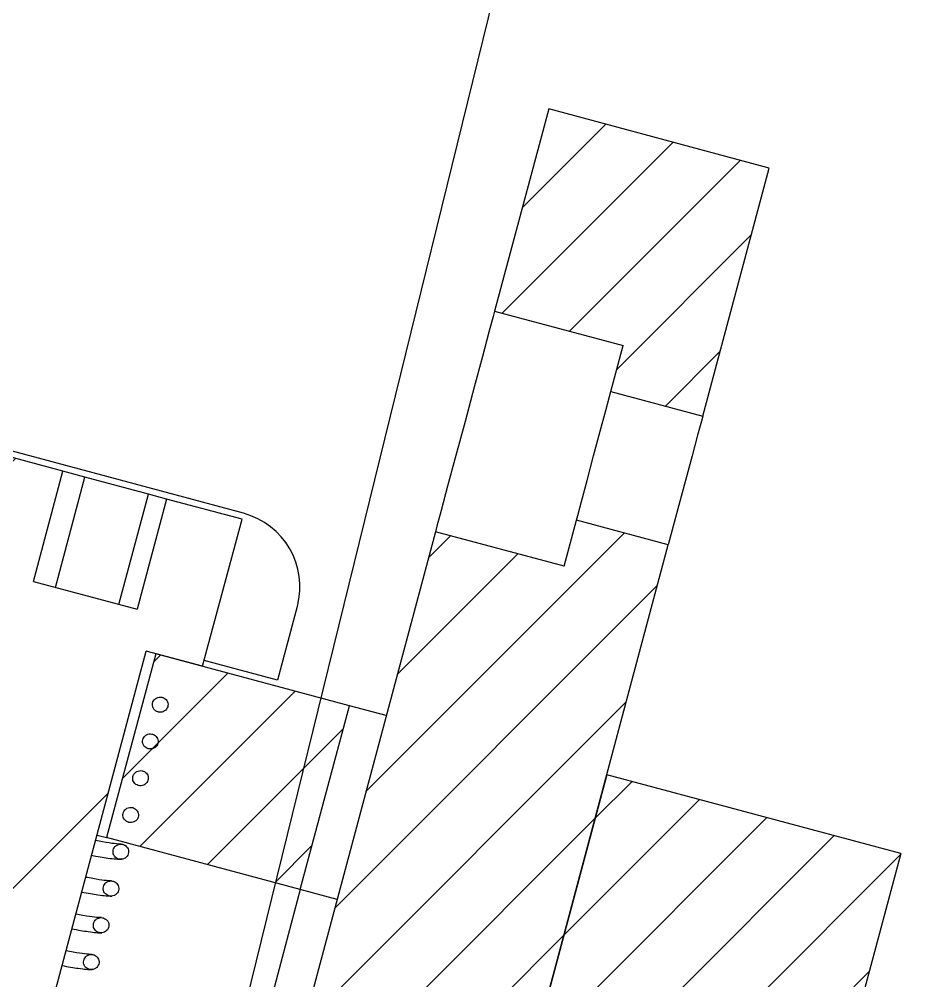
# Model space of a CAD drawing. Header units: millimetres. Extents: x 2 to 418, y 2 to 295.
# Drawn here: x 213.06 to 222.55, y 99.77 to 109.87 of the extents above; entities that cross this region are included whole.
import ezdxf

# ---------------------------------------------------------------- set-up
doc = ezdxf.new("R2010")
doc.units = ezdxf.units.MM
doc.dimstyles.new('SLDDIMSTYLE0', dxfattribs={"dimtxt": 0.18, "dimasz": 0.762, "dimexe": 0, "dimexo": 0.0625, "dimgap": 0, "dimtad": 0, "dimtih": 1, "dimtoh": 1, "dimdec": 0, "dimrnd": 1e-09, "dimzin": 0, "dimdsep": 46, "dimtxsty": 'Standard', "dimblk1": 'DOT', "dimblk2": 'DOT', "dimsah": 1, "dimcen": 0.09, "dimadec": 0, "dimazin": 0, "dimtfac": 0.762, "dimtdec": 0, "dimtofl": 0, "dimtmove": 0, "dimatfit": 3, "dimldrblk": 'DOT', "dimfxl": 1, "dimfrac": 2, "dimtolj": 1, "dimtzin": 0, "dimarcsym": 0})
doc.dimstyles.new('SLDDIMSTYLE1', dxfattribs={"dimtxt": 0.18, "dimasz": 3.556, "dimexe": 0, "dimexo": 0.0625, "dimgap": 0, "dimtad": 0, "dimtih": 1, "dimtoh": 1, "dimdec": 0, "dimrnd": 1e-09, "dimzin": 0, "dimdsep": 46, "dimtxsty": 'Standard', "dimsah": 1, "dimcen": 0.09, "dimadec": 0, "dimazin": 0, "dimtfac": 3.556, "dimtdec": 0, "dimtofl": 0, "dimtmove": 0, "dimatfit": 3, "dimfxl": 1, "dimfrac": 2, "dimtolj": 1, "dimtzin": 0, "dimarcsym": 0})

# ---------------------------------------------------------------- blocks, each defined once
blk = doc.blocks.new('_Dot')
at = {"color": 0, "linetype": 'ByBlock', "lineweight": -2}
blk.add_line((-0.5, 0), (-1, 0), dxfattribs=at)
at = {"color": 0, "linetype": 'ByBlock', "const_width": 0.5}
blk.add_lwpolyline([(-0.25, 0, 1), (0.25, 0, 1)], format="xyb", close=True, dxfattribs=at)

msp = doc.modelspace()

# ---------------------------------------------------------------- hatches: boundary and pattern name
at = {"linetype": 'Continuous', "lineweight": 18}
h = msp.add_hatch(dxfattribs=at)
h.set_pattern_fill('ANSI31', scale=0.2, style=0)
h.paths.add_polyline_path([(219.279, 105.958), (220.245, 105.699), (220.944, 108.307), (218.626, 108.929), (218.056, 106.804), (219.409, 106.441)], flags=0)
h = msp.add_hatch(dxfattribs=at)
h.set_pattern_fill('ANSI31', style=0)
h.paths.add_polyline_path([(210.839, 95.9), (212.323, 95.502), (214.394, 103.23), (214.987, 103.071), (215.401, 104.616), (214.608, 104.829), (214.298, 103.67), (213.207, 103.962), (213.517, 105.121), (212.731, 105.332), (212.317, 103.786), (212.909, 103.627)], flags=0)
h = msp.add_hatch(dxfattribs=at)
h.set_pattern_fill('ANSI31', scale=0.2, style=0)
h.paths.add_polyline_path([(217.338, 98.714), (217.209, 98.231), (218.175, 97.972), (219.883, 104.347), (218.917, 104.606), (218.788, 104.123), (217.435, 104.485), (215.986, 99.076)], flags=0)
h = msp.add_hatch(dxfattribs=at)
h.set_pattern_fill('ANSI31', scale=0.2, style=0)
h.paths.add_polyline_path([(213.976, 101.271), (216.014, 100.725), (216.531, 102.657), (214.494, 103.203)], flags=0)
h = msp.add_hatch(dxfattribs=at)
h.set_pattern_fill('ANSI31', style=0)
edge = h.paths.add_edge_path(flags=0)
edge.add_spline(control_points=[(214.52, 102.59), (214.529, 102.588), (214.539, 102.587), (214.548, 102.588), (214.557, 102.589), (214.567, 102.591), (214.575, 102.595), (214.584, 102.599), (214.592, 102.605), (214.598, 102.611), (214.605, 102.617), (214.61, 102.625), (214.614, 102.633), (214.618, 102.641), (214.621, 102.65), (214.622, 102.659), (214.623, 102.668), (214.622, 102.677), (214.62, 102.685), (214.618, 102.694), (214.615, 102.702), (214.61, 102.71), (214.606, 102.717), (214.6, 102.724), (214.593, 102.729), (214.586, 102.735), (214.578, 102.74), (214.569, 102.743), (214.565, 102.744), (214.561, 102.745), (214.556, 102.746), (214.547, 102.748), (214.538, 102.748), (214.529, 102.747), (214.519, 102.745), (214.51, 102.742), (214.502, 102.738), (214.493, 102.734), (214.486, 102.728), (214.479, 102.721), (214.473, 102.714), (214.468, 102.706), (214.465, 102.698), (214.461, 102.689), (214.459, 102.68), (214.459, 102.672), (214.458, 102.663), (214.459, 102.654), (214.462, 102.646), (214.464, 102.637), (214.468, 102.629), (214.473, 102.622), (214.479, 102.615), (214.485, 102.609), (214.492, 102.603), (214.5, 102.598), (214.508, 102.594), (214.517, 102.591), (214.518, 102.591), (214.519, 102.591), (214.52, 102.59)], knot_values=[0, 0, 0, 0, 0.00007, 0.00007, 0.00007, 0.000141, 0.000141, 0.000141, 0.000211, 0.000211, 0.000211, 0.000279, 0.000279, 0.000279, 0.000346, 0.000346, 0.000346, 0.000412, 0.000412, 0.000412, 0.000478, 0.000478, 0.000478, 0.000544, 0.000544, 0.000544, 0.000611, 0.000611, 0.000611, 0.000645, 0.000645, 0.000645, 0.000714, 0.000714, 0.000714, 0.000784, 0.000784, 0.000784, 0.000855, 0.000855, 0.000855, 0.000923, 0.000923, 0.000923, 0.00099, 0.00099, 0.00099, 0.001056, 0.001056, 0.001056, 0.001121, 0.001121, 0.001121, 0.001187, 0.001187, 0.001187, 0.001255, 0.001255, 0.001255, 0.001264, 0.001264, 0.001264, 0.001264], weights=[1, 1, 1, 1, 1, 1, 1, 1, 1, 1, 1, 1, 1, 1, 1, 1, 1, 1, 1, 1, 1, 1, 1, 1, 1, 1, 1, 1, 1, 1, 1, 1, 1, 1, 1, 1, 1, 1, 1, 1, 1, 1, 1, 1, 1, 1, 1, 1, 1, 1, 1, 1, 1, 1, 1, 1, 1, 1, 1, 1, 1], degree=3, periodic=0)
h = msp.add_hatch(dxfattribs=at)
h.set_pattern_fill('ANSI31', style=0)
edge = h.paths.add_edge_path(flags=0)
edge.add_spline(control_points=[(214.416, 102.204), (214.426, 102.202), (214.435, 102.201), (214.445, 102.202), (214.454, 102.203), (214.463, 102.205), (214.472, 102.209), (214.48, 102.213), (214.488, 102.218), (214.495, 102.225), (214.501, 102.231), (214.507, 102.239), (214.511, 102.247), (214.515, 102.255), (214.517, 102.264), (214.518, 102.273), (214.519, 102.281), (214.519, 102.29), (214.517, 102.299), (214.515, 102.308), (214.511, 102.316), (214.507, 102.323), (214.502, 102.331), (214.496, 102.337), (214.489, 102.343), (214.482, 102.349), (214.474, 102.353), (214.466, 102.356), (214.461, 102.358), (214.457, 102.359), (214.453, 102.36), (214.444, 102.361), (214.434, 102.362), (214.425, 102.36), (214.416, 102.359), (214.407, 102.356), (214.398, 102.352), (214.39, 102.347), (214.382, 102.341), (214.376, 102.334), (214.37, 102.328), (214.365, 102.32), (214.361, 102.311), (214.358, 102.303), (214.356, 102.294), (214.355, 102.285), (214.355, 102.276), (214.356, 102.268), (214.358, 102.259), (214.361, 102.251), (214.365, 102.243), (214.37, 102.236), (214.375, 102.229), (214.381, 102.222), (214.389, 102.217), (214.396, 102.212), (214.404, 102.208), (214.413, 102.205), (214.414, 102.205), (214.415, 102.204), (214.416, 102.204)], knot_values=[0, 0, 0, 0, 0.00007, 0.00007, 0.00007, 0.000141, 0.000141, 0.000141, 0.000211, 0.000211, 0.000211, 0.000279, 0.000279, 0.000279, 0.000346, 0.000346, 0.000346, 0.000412, 0.000412, 0.000412, 0.000478, 0.000478, 0.000478, 0.000544, 0.000544, 0.000544, 0.000611, 0.000611, 0.000611, 0.000645, 0.000645, 0.000645, 0.000714, 0.000714, 0.000714, 0.000784, 0.000784, 0.000784, 0.000855, 0.000855, 0.000855, 0.000923, 0.000923, 0.000923, 0.00099, 0.00099, 0.00099, 0.001056, 0.001056, 0.001056, 0.001121, 0.001121, 0.001121, 0.001187, 0.001187, 0.001187, 0.001255, 0.001255, 0.001255, 0.001264, 0.001264, 0.001264, 0.001264], weights=[1, 1, 1, 1, 1, 1, 1, 1, 1, 1, 1, 1, 1, 1, 1, 1, 1, 1, 1, 1, 1, 1, 1, 1, 1, 1, 1, 1, 1, 1, 1, 1, 1, 1, 1, 1, 1, 1, 1, 1, 1, 1, 1, 1, 1, 1, 1, 1, 1, 1, 1, 1, 1, 1, 1, 1, 1, 1, 1, 1, 1], degree=3, periodic=0)
h = msp.add_hatch(dxfattribs=at)
h.set_pattern_fill('ANSI31', style=0)
edge = h.paths.add_edge_path(flags=0)
edge.add_spline(control_points=[(214.313, 101.818), (214.322, 101.815), (214.332, 101.815), (214.341, 101.815), (214.35, 101.816), (214.36, 101.819), (214.368, 101.823), (214.377, 101.826), (214.385, 101.832), (214.391, 101.838), (214.398, 101.845), (214.403, 101.852), (214.407, 101.861), (214.411, 101.869), (214.414, 101.877), (214.415, 101.886), (214.416, 101.895), (214.415, 101.904), (214.413, 101.913), (214.411, 101.921), (214.408, 101.93), (214.403, 101.937), (214.399, 101.944), (214.393, 101.951), (214.386, 101.957), (214.379, 101.962), (214.371, 101.967), (214.362, 101.97), (214.358, 101.971), (214.353, 101.973), (214.349, 101.973), (214.34, 101.975), (214.331, 101.975), (214.321, 101.974), (214.312, 101.973), (214.303, 101.97), (214.295, 101.965), (214.286, 101.961), (214.279, 101.955), (214.272, 101.948), (214.266, 101.941), (214.261, 101.933), (214.258, 101.925), (214.254, 101.917), (214.252, 101.908), (214.252, 101.899), (214.251, 101.89), (214.252, 101.881), (214.255, 101.873), (214.257, 101.864), (214.261, 101.856), (214.266, 101.849), (214.271, 101.842), (214.278, 101.836), (214.285, 101.831), (214.292, 101.825), (214.301, 101.821), (214.31, 101.819), (214.311, 101.818), (214.312, 101.818), (214.313, 101.818)], knot_values=[0, 0, 0, 0, 0.00007, 0.00007, 0.00007, 0.000141, 0.000141, 0.000141, 0.000211, 0.000211, 0.000211, 0.000279, 0.000279, 0.000279, 0.000346, 0.000346, 0.000346, 0.000412, 0.000412, 0.000412, 0.000478, 0.000478, 0.000478, 0.000544, 0.000544, 0.000544, 0.000611, 0.000611, 0.000611, 0.000645, 0.000645, 0.000645, 0.000714, 0.000714, 0.000714, 0.000784, 0.000784, 0.000784, 0.000855, 0.000855, 0.000855, 0.000923, 0.000923, 0.000923, 0.00099, 0.00099, 0.00099, 0.001056, 0.001056, 0.001056, 0.001121, 0.001121, 0.001121, 0.001187, 0.001187, 0.001187, 0.001255, 0.001255, 0.001255, 0.001264, 0.001264, 0.001264, 0.001264], weights=[1, 1, 1, 1, 1, 1, 1, 1, 1, 1, 1, 1, 1, 1, 1, 1, 1, 1, 1, 1, 1, 1, 1, 1, 1, 1, 1, 1, 1, 1, 1, 1, 1, 1, 1, 1, 1, 1, 1, 1, 1, 1, 1, 1, 1, 1, 1, 1, 1, 1, 1, 1, 1, 1, 1, 1, 1, 1, 1, 1, 1], degree=3, periodic=0)
h = msp.add_hatch(dxfattribs=at)
h.set_pattern_fill('ANSI31', scale=0.2, style=0)
h.paths.add_polyline_path([(221.224, 96.989), (222.327, 101.104), (219.236, 101.932), (218.185, 98.011), (218.327, 97.766)], flags=0)
h = msp.add_hatch(dxfattribs=at)
h.set_pattern_fill('ANSI31', style=0)
edge = h.paths.add_edge_path(flags=0)
edge.add_spline(control_points=[(214.209, 101.431), (214.219, 101.429), (214.228, 101.428), (214.237, 101.429), (214.247, 101.43), (214.256, 101.432), (214.265, 101.436), (214.273, 101.44), (214.281, 101.445), (214.288, 101.452), (214.294, 101.458), (214.3, 101.466), (214.304, 101.474), (214.308, 101.482), (214.31, 101.491), (214.311, 101.5), (214.312, 101.509), (214.312, 101.518), (214.31, 101.526), (214.308, 101.535), (214.304, 101.543), (214.3, 101.551), (214.295, 101.558), (214.289, 101.565), (214.282, 101.57), (214.275, 101.576), (214.267, 101.58), (214.259, 101.583), (214.254, 101.585), (214.25, 101.586), (214.245, 101.587), (214.236, 101.589), (214.227, 101.589), (214.218, 101.588), (214.209, 101.586), (214.199, 101.583), (214.191, 101.579), (214.183, 101.574), (214.175, 101.569), (214.169, 101.562), (214.163, 101.555), (214.158, 101.547), (214.154, 101.539), (214.151, 101.53), (214.149, 101.521), (214.148, 101.512), (214.148, 101.504), (214.149, 101.495), (214.151, 101.486), (214.154, 101.478), (214.158, 101.47), (214.163, 101.463), (214.168, 101.456), (214.174, 101.449), (214.182, 101.444), (214.189, 101.439), (214.197, 101.435), (214.206, 101.432), (214.207, 101.432), (214.208, 101.432), (214.209, 101.431)], knot_values=[0, 0, 0, 0, 0.00007, 0.00007, 0.00007, 0.000141, 0.000141, 0.000141, 0.000211, 0.000211, 0.000211, 0.000279, 0.000279, 0.000279, 0.000346, 0.000346, 0.000346, 0.000412, 0.000412, 0.000412, 0.000478, 0.000478, 0.000478, 0.000544, 0.000544, 0.000544, 0.000611, 0.000611, 0.000611, 0.000645, 0.000645, 0.000645, 0.000714, 0.000714, 0.000714, 0.000784, 0.000784, 0.000784, 0.000855, 0.000855, 0.000855, 0.000923, 0.000923, 0.000923, 0.00099, 0.00099, 0.00099, 0.001056, 0.001056, 0.001056, 0.001121, 0.001121, 0.001121, 0.001187, 0.001187, 0.001187, 0.001255, 0.001255, 0.001255, 0.001264, 0.001264, 0.001264, 0.001264], weights=[1, 1, 1, 1, 1, 1, 1, 1, 1, 1, 1, 1, 1, 1, 1, 1, 1, 1, 1, 1, 1, 1, 1, 1, 1, 1, 1, 1, 1, 1, 1, 1, 1, 1, 1, 1, 1, 1, 1, 1, 1, 1, 1, 1, 1, 1, 1, 1, 1, 1, 1, 1, 1, 1, 1, 1, 1, 1, 1, 1, 1], degree=3, periodic=0)
h = msp.add_hatch(dxfattribs=at)
h.set_pattern_fill('ANSI31', style=0)
edge = h.paths.add_edge_path(flags=0)
edge.add_spline(control_points=[(214.106, 101.045), (214.115, 101.043), (214.125, 101.042), (214.134, 101.043), (214.143, 101.044), (214.153, 101.046), (214.161, 101.05), (214.17, 101.054), (214.178, 101.059), (214.184, 101.066), (214.191, 101.072), (214.196, 101.08), (214.2, 101.088), (214.204, 101.096), (214.207, 101.105), (214.208, 101.114), (214.209, 101.122), (214.208, 101.131), (214.206, 101.14), (214.204, 101.148), (214.201, 101.157), (214.196, 101.164), (214.192, 101.172), (214.185, 101.178), (214.179, 101.184), (214.172, 101.19), (214.164, 101.194), (214.155, 101.197), (214.151, 101.199), (214.146, 101.2), (214.142, 101.201), (214.133, 101.202), (214.123, 101.203), (214.114, 101.201), (214.105, 101.2), (214.096, 101.197), (214.088, 101.192), (214.079, 101.188), (214.072, 101.182), (214.065, 101.175), (214.059, 101.169), (214.054, 101.161), (214.051, 101.152), (214.047, 101.144), (214.045, 101.135), (214.045, 101.126), (214.044, 101.117), (214.045, 101.108), (214.048, 101.1), (214.05, 101.092), (214.054, 101.084), (214.059, 101.077), (214.064, 101.069), (214.071, 101.063), (214.078, 101.058), (214.085, 101.053), (214.094, 101.049), (214.102, 101.046), (214.104, 101.046), (214.105, 101.045), (214.106, 101.045)], knot_values=[0, 0, 0, 0, 0.00007, 0.00007, 0.00007, 0.000141, 0.000141, 0.000141, 0.000211, 0.000211, 0.000211, 0.000279, 0.000279, 0.000279, 0.000346, 0.000346, 0.000346, 0.000412, 0.000412, 0.000412, 0.000478, 0.000478, 0.000478, 0.000544, 0.000544, 0.000544, 0.000611, 0.000611, 0.000611, 0.000645, 0.000645, 0.000645, 0.000714, 0.000714, 0.000714, 0.000784, 0.000784, 0.000784, 0.000855, 0.000855, 0.000855, 0.000923, 0.000923, 0.000923, 0.00099, 0.00099, 0.00099, 0.001056, 0.001056, 0.001056, 0.001121, 0.001121, 0.001121, 0.001187, 0.001187, 0.001187, 0.001255, 0.001255, 0.001255, 0.001264, 0.001264, 0.001264, 0.001264], weights=[1, 1, 1, 1, 1, 1, 1, 1, 1, 1, 1, 1, 1, 1, 1, 1, 1, 1, 1, 1, 1, 1, 1, 1, 1, 1, 1, 1, 1, 1, 1, 1, 1, 1, 1, 1, 1, 1, 1, 1, 1, 1, 1, 1, 1, 1, 1, 1, 1, 1, 1, 1, 1, 1, 1, 1, 1, 1, 1, 1, 1], degree=3, periodic=0)
h = msp.add_hatch(dxfattribs=at)
h.set_pattern_fill('ANSI31', style=0)
edge = h.paths.add_edge_path(flags=0)
edge.add_spline(control_points=[(214.002, 100.659), (214.011, 100.656), (214.021, 100.655), (214.03, 100.656), (214.04, 100.657), (214.049, 100.66), (214.058, 100.663), (214.066, 100.667), (214.074, 100.673), (214.081, 100.679), (214.087, 100.686), (214.093, 100.693), (214.097, 100.701), (214.101, 100.709), (214.103, 100.718), (214.104, 100.727), (214.105, 100.736), (214.105, 100.745), (214.103, 100.754), (214.101, 100.762), (214.097, 100.77), (214.093, 100.778), (214.088, 100.785), (214.082, 100.792), (214.075, 100.798), (214.068, 100.803), (214.06, 100.808), (214.052, 100.811), (214.047, 100.812), (214.043, 100.813), (214.038, 100.814), (214.029, 100.816), (214.02, 100.816), (214.011, 100.815), (214.002, 100.813), (213.992, 100.81), (213.984, 100.806), (213.976, 100.802), (213.968, 100.796), (213.962, 100.789), (213.956, 100.782), (213.951, 100.774), (213.947, 100.766), (213.944, 100.758), (213.942, 100.749), (213.941, 100.74), (213.941, 100.731), (213.942, 100.722), (213.944, 100.714), (213.947, 100.705), (213.951, 100.697), (213.956, 100.69), (213.961, 100.683), (213.967, 100.677), (213.975, 100.672), (213.982, 100.666), (213.99, 100.662), (213.999, 100.66), (214, 100.659), (214.001, 100.659), (214.002, 100.659)], knot_values=[0, 0, 0, 0, 0.00007, 0.00007, 0.00007, 0.000141, 0.000141, 0.000141, 0.000211, 0.000211, 0.000211, 0.000279, 0.000279, 0.000279, 0.000346, 0.000346, 0.000346, 0.000412, 0.000412, 0.000412, 0.000478, 0.000478, 0.000478, 0.000544, 0.000544, 0.000544, 0.000611, 0.000611, 0.000611, 0.000645, 0.000645, 0.000645, 0.000714, 0.000714, 0.000714, 0.000784, 0.000784, 0.000784, 0.000855, 0.000855, 0.000855, 0.000923, 0.000923, 0.000923, 0.00099, 0.00099, 0.00099, 0.001056, 0.001056, 0.001056, 0.001121, 0.001121, 0.001121, 0.001187, 0.001187, 0.001187, 0.001255, 0.001255, 0.001255, 0.001264, 0.001264, 0.001264, 0.001264], weights=[1, 1, 1, 1, 1, 1, 1, 1, 1, 1, 1, 1, 1, 1, 1, 1, 1, 1, 1, 1, 1, 1, 1, 1, 1, 1, 1, 1, 1, 1, 1, 1, 1, 1, 1, 1, 1, 1, 1, 1, 1, 1, 1, 1, 1, 1, 1, 1, 1, 1, 1, 1, 1, 1, 1, 1, 1, 1, 1, 1, 1], degree=3, periodic=0)
h = msp.add_hatch(dxfattribs=at)
h.set_pattern_fill('ANSI31', style=0)
edge = h.paths.add_edge_path(flags=0)
edge.add_spline(control_points=[(213.899, 100.272), (213.908, 100.27), (213.918, 100.269), (213.927, 100.27), (213.936, 100.271), (213.946, 100.273), (213.954, 100.277), (213.963, 100.281), (213.971, 100.286), (213.977, 100.293), (213.984, 100.299), (213.989, 100.307), (213.993, 100.315), (213.997, 100.323), (214, 100.332), (214.001, 100.341), (214.002, 100.35), (214.001, 100.359), (213.999, 100.367), (213.997, 100.376), (213.994, 100.384), (213.989, 100.391), (213.984, 100.399), (213.978, 100.406), (213.972, 100.411), (213.965, 100.417), (213.957, 100.421), (213.948, 100.424), (213.944, 100.426), (213.939, 100.427), (213.935, 100.428), (213.926, 100.43), (213.916, 100.43), (213.907, 100.428), (213.898, 100.427), (213.889, 100.424), (213.881, 100.42), (213.872, 100.415), (213.865, 100.409), (213.858, 100.403), (213.852, 100.396), (213.847, 100.388), (213.843, 100.379), (213.84, 100.371), (213.838, 100.362), (213.838, 100.353), (213.837, 100.345), (213.838, 100.336), (213.841, 100.327), (213.843, 100.319), (213.847, 100.311), (213.852, 100.304), (213.857, 100.297), (213.864, 100.29), (213.871, 100.285), (213.878, 100.28), (213.887, 100.276), (213.895, 100.273), (213.897, 100.273), (213.898, 100.273), (213.899, 100.272)], knot_values=[0, 0, 0, 0, 0.00007, 0.00007, 0.00007, 0.000141, 0.000141, 0.000141, 0.000211, 0.000211, 0.000211, 0.000279, 0.000279, 0.000279, 0.000346, 0.000346, 0.000346, 0.000412, 0.000412, 0.000412, 0.000478, 0.000478, 0.000478, 0.000544, 0.000544, 0.000544, 0.000611, 0.000611, 0.000611, 0.000645, 0.000645, 0.000645, 0.000714, 0.000714, 0.000714, 0.000784, 0.000784, 0.000784, 0.000855, 0.000855, 0.000855, 0.000923, 0.000923, 0.000923, 0.00099, 0.00099, 0.00099, 0.001056, 0.001056, 0.001056, 0.001121, 0.001121, 0.001121, 0.001187, 0.001187, 0.001187, 0.001255, 0.001255, 0.001255, 0.001264, 0.001264, 0.001264, 0.001264], weights=[1, 1, 1, 1, 1, 1, 1, 1, 1, 1, 1, 1, 1, 1, 1, 1, 1, 1, 1, 1, 1, 1, 1, 1, 1, 1, 1, 1, 1, 1, 1, 1, 1, 1, 1, 1, 1, 1, 1, 1, 1, 1, 1, 1, 1, 1, 1, 1, 1, 1, 1, 1, 1, 1, 1, 1, 1, 1, 1, 1, 1], degree=3, periodic=0)
h = msp.add_hatch(dxfattribs=at)
h.set_pattern_fill('ANSI31', style=0)
edge = h.paths.add_edge_path(flags=0)
edge.add_spline(control_points=[(213.795, 99.886), (213.804, 99.884), (213.814, 99.883), (213.823, 99.884), (213.833, 99.884), (213.842, 99.887), (213.851, 99.891), (213.859, 99.895), (213.867, 99.9), (213.874, 99.906), (213.88, 99.913), (213.886, 99.92), (213.89, 99.929), (213.894, 99.937), (213.896, 99.946), (213.897, 99.954), (213.898, 99.963), (213.898, 99.972), (213.896, 99.981), (213.894, 99.989), (213.89, 99.998), (213.886, 100.005), (213.881, 100.013), (213.875, 100.019), (213.868, 100.025), (213.861, 100.03), (213.853, 100.035), (213.845, 100.038), (213.84, 100.04), (213.836, 100.041), (213.831, 100.042), (213.822, 100.043), (213.813, 100.043), (213.804, 100.042), (213.795, 100.041), (213.785, 100.038), (213.777, 100.033), (213.769, 100.029), (213.761, 100.023), (213.755, 100.016), (213.749, 100.009), (213.743, 100.001), (213.74, 99.993), (213.737, 99.985), (213.735, 99.976), (213.734, 99.967), (213.734, 99.958), (213.735, 99.949), (213.737, 99.941), (213.74, 99.933), (213.744, 99.925), (213.749, 99.918), (213.754, 99.91), (213.76, 99.904), (213.767, 99.899), (213.775, 99.894), (213.783, 99.889), (213.792, 99.887), (213.793, 99.886), (213.794, 99.886), (213.795, 99.886)], knot_values=[0, 0, 0, 0, 0.00007, 0.00007, 0.00007, 0.000141, 0.000141, 0.000141, 0.000211, 0.000211, 0.000211, 0.000279, 0.000279, 0.000279, 0.000346, 0.000346, 0.000346, 0.000412, 0.000412, 0.000412, 0.000478, 0.000478, 0.000478, 0.000544, 0.000544, 0.000544, 0.000611, 0.000611, 0.000611, 0.000645, 0.000645, 0.000645, 0.000714, 0.000714, 0.000714, 0.000784, 0.000784, 0.000784, 0.000855, 0.000855, 0.000855, 0.000923, 0.000923, 0.000923, 0.00099, 0.00099, 0.00099, 0.001056, 0.001056, 0.001056, 0.001121, 0.001121, 0.001121, 0.001187, 0.001187, 0.001187, 0.001255, 0.001255, 0.001255, 0.001264, 0.001264, 0.001264, 0.001264], weights=[1, 1, 1, 1, 1, 1, 1, 1, 1, 1, 1, 1, 1, 1, 1, 1, 1, 1, 1, 1, 1, 1, 1, 1, 1, 1, 1, 1, 1, 1, 1, 1, 1, 1, 1, 1, 1, 1, 1, 1, 1, 1, 1, 1, 1, 1, 1, 1, 1, 1, 1, 1, 1, 1, 1, 1, 1, 1, 1, 1, 1], degree=3, periodic=0)

# ---------------------------------------------------------------- linework, layer by layer
at = {"color": 7, "linetype": 'Continuous', "lineweight": 25}
for p, q in [((218.626, 108.929), (218.056, 106.804)), ((220.944, 108.307), (218.626, 108.929)), ((220.245, 105.699), (220.944, 108.307)), ((218.056, 106.804), (219.409, 106.441)), ((219.279, 105.958), (219.409, 106.441)), ((219.279, 105.958), (220.245, 105.699)), ((215.417, 104.679), (211.553, 105.714)), ((213.517, 105.121), (212.731, 105.332)), ((213.207, 103.962), (213.517, 105.121)), ((213.748, 105.059), (213.517, 105.121)), ((213.438, 103.9), (213.748, 105.059)), ((214.417, 104.88), (213.748, 105.059)), ((214.107, 103.721), (214.417, 104.88)), ((214.608, 104.829), (214.298, 103.67)), ((214.608, 104.829), (214.417, 104.88)), ((215.401, 104.616), (214.608, 104.829)), ((214.987, 103.071), (215.401, 104.616)), ((218.788, 104.123), (218.917, 104.606)), ((219.883, 104.347), (218.917, 104.606)), ((217.435, 104.485), (215.986, 99.076)), ((218.788, 104.123), (217.435, 104.485)), ((218.175, 97.972), (219.883, 104.347)), ((213.207, 103.962), (214.298, 103.67)), ((215.982, 103.699), (215.775, 102.927)), ((212.323, 95.502), (214.394, 103.23)), ((214.494, 103.203), (213.976, 101.271)), ((214.987, 103.071), (214.394, 103.23)), ((216.531, 102.657), (214.494, 103.203)), ((215.775, 102.927), (215.004, 103.133)), ((216.014, 100.725), (216.531, 102.657)), ((216.918, 102.553), (216.531, 102.657)), ((219.236, 101.932), (218.185, 98.011)), ((222.327, 101.104), (219.236, 101.932)), ((213.876, 101.298), (213.976, 101.271)), ((216.014, 100.725), (213.976, 101.271)), ((222.327, 101.104), (221.224, 96.989)), ((216.4, 100.622), (216.014, 100.725))]:
    msp.add_line(p, q, dxfattribs=at)
at = {"color": 8, "linetype": 'Continuous', "lineweight": 25}
msp.add_line((216.014, 100.725), (215.55, 98.993), dxfattribs=at)
at = {"color": 7, "linetype": 'Continuous', "lineweight": 25, "flags": 128}
for points in [[(218.056, 106.804), (218.041, 106.747), (217.997, 106.582), (217.928, 106.326), (217.842, 106.003), (217.746, 105.644), (217.65, 105.286), (217.563, 104.963), (217.495, 104.707), (217.451, 104.542), (217.435, 104.485)], [(218.917, 104.606), (218.931, 104.657), (218.97, 104.804), (219.029, 105.023), (219.098, 105.282), (219.168, 105.541), (219.226, 105.76), (219.266, 105.907), (219.279, 105.958)], [(220.245, 105.699), (220.232, 105.648), (220.192, 105.501), (220.133, 105.282), (220.064, 105.023), (219.995, 104.764), (219.936, 104.545), (219.897, 104.399), (219.883, 104.347)]]:
    msp.add_lwpolyline(points, dxfattribs=at)
at = {"color": 7, "linetype": 'Continuous', "lineweight": 25}
msp.add_arc((215.21, 103.906), 0.8, 345, 75, dxfattribs=at)
for points, knots in [([(214.52, 102.59), (214.529, 102.589), (214.548, 102.586), (214.576, 102.594), (214.599, 102.61), (214.616, 102.632), (214.624, 102.659), (214.622, 102.686), (214.612, 102.711), (214.594, 102.731), (214.574, 102.742), (214.552, 102.748), (214.528, 102.748), (214.501, 102.739), (214.478, 102.722), (214.463, 102.698), (214.457, 102.672), (214.46, 102.645), (214.472, 102.621), (214.491, 102.602), (214.509, 102.593), (214.519, 102.591), (214.52, 102.59)], [0, 0, 0, 0, 0.055606, 0.111221, 0.166518, 0.220793, 0.273877, 0.326068, 0.377958, 0.430246, 0.483498, 0.510453, 0.56492, 0.620657, 0.676192, 0.730581, 0.783434, 0.835168, 0.886761, 0.939185, 0.992969, 1, 1, 1, 1]), ([(214.416, 102.204), (214.426, 102.203), (214.445, 102.2), (214.472, 102.208), (214.496, 102.223), (214.512, 102.246), (214.52, 102.272), (214.518, 102.299), (214.508, 102.324), (214.49, 102.344), (214.47, 102.355), (214.448, 102.361), (214.425, 102.362), (214.397, 102.353), (214.375, 102.336), (214.36, 102.312), (214.354, 102.285), (214.357, 102.259), (214.369, 102.235), (214.388, 102.216), (214.405, 102.207), (214.415, 102.204), (214.416, 102.204)], [0, 0, 0, 0, 0.055606, 0.11122, 0.16652, 0.220796, 0.27388, 0.326065, 0.377961, 0.430245, 0.483501, 0.510454, 0.56492, 0.620657, 0.676191, 0.730586, 0.783433, 0.835167, 0.886761, 0.939185, 0.992969, 1, 1, 1, 1]), ([(214.313, 101.818), (214.322, 101.816), (214.341, 101.813), (214.369, 101.821), (214.392, 101.837), (214.409, 101.86), (214.416, 101.886), (214.415, 101.913), (214.404, 101.938), (214.386, 101.958), (214.367, 101.969), (214.345, 101.975), (214.321, 101.975), (214.294, 101.967), (214.271, 101.949), (214.256, 101.926), (214.25, 101.899), (214.253, 101.872), (214.265, 101.848), (214.284, 101.829), (214.302, 101.821), (214.312, 101.818), (214.313, 101.818)], [0, 0, 0, 0, 0.055606, 0.11122, 0.166516, 0.220797, 0.273881, 0.326066, 0.377956, 0.430244, 0.483496, 0.510451, 0.564918, 0.620655, 0.676189, 0.730583, 0.783431, 0.83517, 0.886758, 0.939182, 0.992969, 1, 1, 1, 1]), ([(214.209, 101.431), (214.219, 101.43), (214.238, 101.427), (214.265, 101.435), (214.289, 101.451), (214.305, 101.473), (214.313, 101.5), (214.311, 101.527), (214.301, 101.551), (214.283, 101.572), (214.263, 101.583), (214.241, 101.589), (214.217, 101.589), (214.19, 101.58), (214.168, 101.563), (214.153, 101.539), (214.147, 101.513), (214.15, 101.486), (214.162, 101.462), (214.181, 101.443), (214.198, 101.434), (214.208, 101.432), (214.209, 101.431)], [0, 0, 0, 0, 0.055606, 0.111221, 0.166517, 0.220793, 0.273877, 0.326067, 0.377957, 0.430246, 0.483497, 0.510452, 0.564919, 0.620657, 0.676191, 0.730581, 0.783434, 0.835167, 0.88676, 0.939184, 0.992968, 1, 1, 1, 1]), ([(214.131, 101.202), (214.11, 101.203), (214.071, 101.204), (213.968, 101.22), (213.886, 101.235), (213.861, 101.24)], [0, 0, 0, 0, 0.433404, 0.824474, 1, 1, 1, 1]), ([(214.106, 101.045), (214.115, 101.044), (214.134, 101.041), (214.162, 101.048), (214.185, 101.064), (214.202, 101.087), (214.209, 101.113), (214.208, 101.14), (214.197, 101.165), (214.179, 101.185), (214.16, 101.196), (214.138, 101.202), (214.114, 101.203), (214.087, 101.194), (214.064, 101.177), (214.049, 101.153), (214.043, 101.126), (214.046, 101.1), (214.058, 101.076), (214.077, 101.057), (214.095, 101.048), (214.105, 101.045), (214.106, 101.045)], [0, 0, 0, 0, 0.055606, 0.111219, 0.166519, 0.220795, 0.273879, 0.326064, 0.377954, 0.430242, 0.483498, 0.510451, 0.564918, 0.620654, 0.676189, 0.730583, 0.783431, 0.835164, 0.886758, 0.939181, 0.992969, 1, 1, 1, 1]), ([(213.819, 101.085), (213.881, 101.074), (214.034, 101.047), (214.097, 101.044), (214.135, 101.043)], [0, 0, 0, 0, 0.400174, 1, 1, 1, 1]), ([(214.027, 100.816), (214.007, 100.817), (213.967, 100.818), (213.865, 100.834), (213.783, 100.849), (213.757, 100.853)], [0, 0, 0, 0, 0.433404, 0.824474, 1, 1, 1, 1]), ([(214.002, 100.659), (214.012, 100.657), (214.03, 100.654), (214.058, 100.662), (214.082, 100.678), (214.098, 100.701), (214.106, 100.727), (214.104, 100.754), (214.094, 100.779), (214.076, 100.799), (214.056, 100.81), (214.034, 100.816), (214.01, 100.816), (213.983, 100.808), (213.961, 100.79), (213.946, 100.767), (213.94, 100.74), (213.943, 100.713), (213.955, 100.689), (213.974, 100.67), (213.991, 100.662), (214.001, 100.659), (214.002, 100.659)], [0, 0, 0, 0, 0.0556058, 0.1112196, 0.1665155, 0.2207966, 0.2738804, 0.3260656, 0.3779557, 0.430244, 0.4834964, 0.5104512, 0.5649182, 0.6206541, 0.6761926, 0.7305821, 0.783435, 0.8351687, 0.8867624, 0.939182, 0.9929686, 1, 1, 1, 1]), ([(213.716, 100.699), (213.777, 100.688), (213.931, 100.66), (213.994, 100.658), (214.031, 100.656)], [0, 0, 0, 0, 0.4001751, 1, 1, 1, 1]), ([(213.924, 100.43), (213.903, 100.43), (213.864, 100.431), (213.761, 100.447), (213.679, 100.462), (213.654, 100.467)], [0, 0, 0, 0, 0.433404, 0.824474, 1, 1, 1, 1]), ([(213.899, 100.272), (213.908, 100.271), (213.927, 100.268), (213.955, 100.276), (213.978, 100.292), (213.995, 100.314), (214.002, 100.341), (214.001, 100.368), (213.99, 100.392), (213.972, 100.412), (213.952, 100.424), (213.93, 100.43), (213.907, 100.43), (213.88, 100.421), (213.857, 100.404), (213.842, 100.38), (213.836, 100.354), (213.839, 100.327), (213.851, 100.303), (213.87, 100.284), (213.888, 100.275), (213.898, 100.273), (213.899, 100.272)], [0, 0, 0, 0, 0.055606, 0.11122, 0.166519, 0.220797, 0.273881, 0.326066, 0.377959, 0.430245, 0.483498, 0.510452, 0.564919, 0.620656, 0.676191, 0.730583, 0.783433, 0.835166, 0.88676, 0.939184, 0.992968, 1, 1, 1, 1]), ([(213.612, 100.312), (213.674, 100.301), (213.827, 100.274), (213.89, 100.271), (213.928, 100.27)], [0, 0, 0, 0, 0.400175, 1, 1, 1, 1]), ([(213.82, 100.043), (213.8, 100.044), (213.76, 100.045), (213.658, 100.061), (213.576, 100.076), (213.55, 100.08)], [0, 0, 0, 0, 0.433404, 0.824474, 1, 1, 1, 1]), ([(213.795, 99.886), (213.805, 99.884), (213.823, 99.882), (213.851, 99.889), (213.875, 99.905), (213.891, 99.928), (213.899, 99.954), (213.897, 99.981), (213.887, 100.006), (213.869, 100.026), (213.849, 100.037), (213.827, 100.043), (213.803, 100.044), (213.776, 100.035), (213.754, 100.017), (213.739, 99.994), (213.733, 99.967), (213.736, 99.941), (213.748, 99.917), (213.767, 99.897), (213.784, 99.889), (213.794, 99.886), (213.795, 99.886)], [0, 0, 0, 0, 0.055606, 0.11122, 0.166518, 0.220796, 0.273881, 0.326066, 0.377958, 0.430245, 0.483499, 0.510453, 0.564919, 0.620656, 0.676192, 0.730584, 0.783434, 0.835168, 0.886762, 0.939183, 0.992969, 1, 1, 1, 1]), ([(213.509, 99.926), (213.57, 99.915), (213.724, 99.888), (213.786, 99.885), (213.824, 99.884)], [0, 0, 0, 0, 0.400175, 1, 1, 1, 1])]:
    msp.add_open_spline(points, degree=3, knots=knots, dxfattribs=at)

# ---------------------------------------------------------------- leaders
at = {"color": 7, "linetype": 'Continuous', "lineweight": 0}
for points, dimstyle in [([(220.857, 96.39), (248.729, 134.742)], 'SLDDIMSTYLE1'), ([(215.869, 77.138), (236.673, 134.099)], 'SLDDIMSTYLE0'), ([(214.643, 96.289), (223.922, 133.943)], 'SLDDIMSTYLE0')]:
    msp.add_leader(points, dimstyle=dimstyle, dxfattribs=at)

doc.saveas('drawing.dxf')
